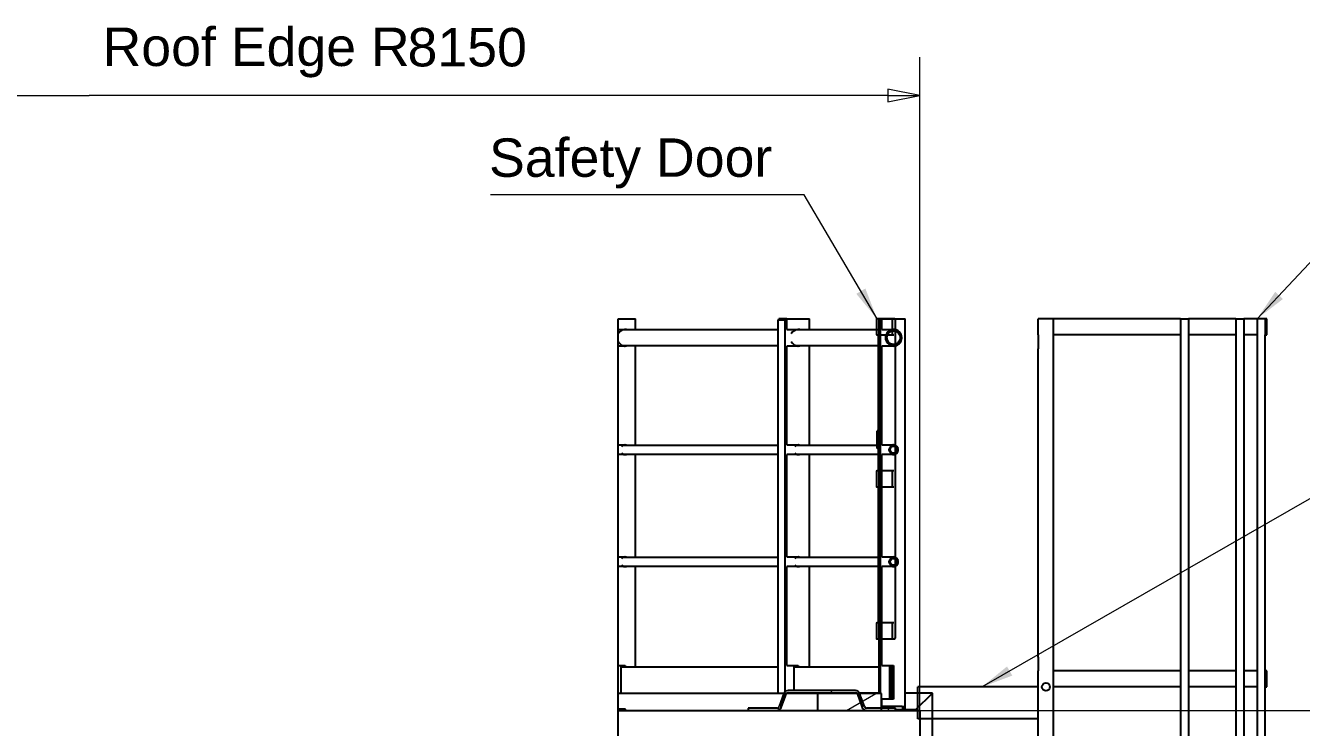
# Model space of a CAD drawing. Header units: millimetres. Extents: x 0 to 59400, y 0 to 42000.
# Drawn here: x 23800 to 33768, y 30141 to 35623 of the extents above; entities that cross this region are included whole.
import ezdxf

# ---------------------------------------------------------------- set-up
doc = ezdxf.new("R2010")
doc.units = ezdxf.units.MM
doc.header["$LTSCALE"] = 100
for name, color, linetype, lineweight in [('Dimension', 7, 'Continuous', 18), ('Hatch', 7, 'Continuous', 18), ('Symbol', 7, 'Continuous', 18), ('Visible', 7, 'Continuous', 25)]:
    doc.layers.add(name, color=color, linetype=linetype, lineweight=lineweight)
doc.styles.add('Title', font='arial.ttf')
doc.dimstyles.new('Default - Method 2a$7', dxfattribs={"dimscale": 100, "dimtxt": 3, "dimasz": 2.5, "dimexe": 3, "dimexo": 0.5, "dimgap": 0.7, "dimtad": 0, "dimtoh": 1, "dimdec": 1, "dimrnd": 1e-08, "dimtxsty": 'Title', "dimcen": 0.09, "dimdle": 10, "dimclrd": 256, "dimclre": 256, "dimclrt": 7, "dimazin": 2, "dimtfac": 0.833333, "dimtdec": 1, "dimtmove": 0, "dimatfit": 3, "dimfxl": 1, "dimtolj": 1, "dimlwd": -1, "dimlwe": -1, "dimarcsym": 0})
doc.dimstyles.new('Default - Method 2b', dxfattribs={"dimscale": 100, "dimtxt": 3, "dimasz": 2.5, "dimexe": 3, "dimexo": 0.5, "dimgap": 0.7, "dimtad": 0, "dimtoh": 1, "dimdec": 1, "dimrnd": 1e-08, "dimtxsty": 'Title', "dimcen": 0.09, "dimdle": 10, "dimclrd": 256, "dimclre": 256, "dimclrt": 7, "dimadec": 0, "dimazin": 2, "dimtfac": 0.833333, "dimtdec": 1, "dimtmove": 0, "dimatfit": 3, "dimfxl": 1, "dimtolj": 1, "dimlwd": -1, "dimlwe": -1, "dimarcsym": 0})

# ---------------------------------------------------------------- blocks, each defined once
blk = doc.blocks.new('*D35')
at = {"layer": 'Defpoints', "color": 0, "transparency": 16777216}
for p in [(29445.4, 30275.2), (39428.7, 30275.2), (33961.3, 14125.2)]:
    blk.add_point(p, dxfattribs=at)
at = {"layer": 'Dimension', "transparency": 16777216}
for p, q in [((29495.4, 30275.2), (39728.7, 30275.2)), ((39428.7, 30025.2), (39428.7, 22718.5)), ((39428.7, 14375.2), (39428.7, 21682)), ((34011.3, 14125.2), (39728.7, 14125.2))]:
    blk.add_line(p, q, dxfattribs=at)
for points in [[(39387.1, 30025.2), (39470.4, 30025.2), (39428.7, 30275.2)], [(39387.1, 14375.2), (39470.4, 14375.2), (39428.7, 14125.2)]]:
    blk.add_solid(points, dxfattribs=at)
at = {"layer": 'Dimension', "color": 7, "transparency": 16777216, "insert": (39581.9, 21752), "char_height": 300, "attachment_point": 7, "rotation": 90, "style": 'Title'}
blk.add_mtext('\\A1;6460', dxfattribs=at)

msp = doc.modelspace()

# ---------------------------------------------------------------- hatches: boundary and pattern name
at = {"layer": 'Hatch'}
h = msp.add_hatch(dxfattribs=at)
h.set_pattern_fill('ANSI31', color=256, scale=2540, angle=75.000175, style=0)
h.set_pattern_definition([(120.0002, (0, 0), (-274.9626, -158.7508), [])])
edge = h.paths.add_edge_path()
edge.add_ellipse((29670.92, 30310.24), major_axis=(-5.99, -16.44), ratio=1, start_angle=20, end_angle=90)
edge.add_line((29687.37, 30304.26), (29724.84, 30407.21))
edge.add_ellipse((29757.73, 30395.24), major_axis=(-35, 0), ratio=1, start_angle=270, end_angle=340, ccw=False)
edge.add_line((29757.73, 30430.24), (30283.22, 30430.24))
edge.add_ellipse((30283.22, 30395.24), major_axis=(-12.5, 32.69), ratio=1, start_angle=270, end_angle=339.075168, ccw=False)
edge.add_ellipse((30283.22, 30395.24), major_axis=(-11.97, 32.89), ratio=1, start_angle=270, end_angle=270.924832, ccw=False)
edge.add_line((30316.11, 30407.21), (30353.58, 30304.26))
edge.add_ellipse((30370.03, 30310.24), major_axis=(-17.5, 0), ratio=1, start_angle=20, end_angle=90)
edge.add_line((30370.03, 30292.74), (30486.3, 30292.74))
edge.add_line((30486.3, 30292.74), (30595.52, 30292.74))
edge.add_line((30595.52, 30292.74), (30595.52, 30275.24))
edge.add_line((30595.52, 30275.24), (30370.03, 30275.24))
edge.add_ellipse((30370.03, 30310.24), major_axis=(-32.89, -11.97), ratio=1, start_angle=0, end_angle=70, ccw=False)
edge.add_line((30337.14, 30298.27), (30299.66, 30401.23))
edge.add_ellipse((30283.22, 30395.24), major_axis=(12.25, 12.5), ratio=1, start_angle=334.415309, end_angle=360)
edge.add_ellipse((30283.22, 30395.24), major_axis=(17.5, 0), ratio=1, start_angle=45.584691, end_angle=90)
edge.add_line((30283.22, 30412.74), (29757.73, 30412.74))
edge.add_ellipse((29757.73, 30395.24), major_axis=(5.99, 16.44), ratio=1, start_angle=20, end_angle=90)
edge.add_line((29741.28, 30401.23), (29703.81, 30298.27))
edge.add_ellipse((29670.92, 30310.24), major_axis=(35, 0), ratio=1, start_angle=270, end_angle=340, ccw=False)
edge.add_line((29670.92, 30275.24), (29445.43, 30275.24))
edge.add_line((29445.43, 30275.24), (29445.43, 30292.74))
edge.add_line((29445.43, 30292.74), (29670.92, 30292.74))
h = msp.add_hatch(dxfattribs=at)
h.set_pattern_fill('ANSI31', color=256, scale=2540, angle=-14.999978, style=0)
h.set_pattern_definition([(30, (0, 0), (-158.75, 274.963), [])])
h.paths.add_polyline_path([(30486.3, 30407.74), (30315.91, 30407.74), (30295.47, 30407.74), (29986.3, 30407.74), (29986.3, 30275.24), (30486.3, 30275.24), (30486.3, 30292.74)])

# ---------------------------------------------------------------- linework, layer by layer
at = {"layer": 'Dimension'}
for p, q in [((30786.3, 29785.83), (30786.3, 35376.32)), ((30786.3, 35076.32), (30536.3, 35126.32)), ((30536.3, 35126.32), (30536.3, 35026.32)), ((21780.26, 35076.32), (24297.61, 35076.32)), ((30536.3, 35076.32), (24297.61, 35076.32)), ((30536.3, 35076.32), (30786.3, 35076.32)), ((30536.3, 35026.32), (30786.3, 35076.32))]:
    msp.add_line(p, q, dxfattribs=at)
at = {"layer": 'Dimension', "flags": 128}
msp.add_lwpolyline([(30536.29, 35026.32), (30786.29, 35076.32), (30536.29, 35126.32), (30536.29, 35026.32)], dxfattribs=at)
at = {"layer": 'Dimension'}
msp.add_solid([(30536.29, 35026.32), (30786.29, 35076.32), (30536.29, 35126.32), (30536.29, 35026.32)], dxfattribs=at)
at = {"layer": 'Visible'}
for p, q in [((28428.74, 33250.24), (28428.74, 33332.74)), ((28428.74, 33332.74), (28565.49, 33332.74)), ((28565.49, 33245.62), (28565.49, 33332.74)), ((29677.36, 33325.24), (29677.36, 30407.74)), ((29683.61, 33325.24), (29677.36, 33325.24)), ((29683.61, 33325.24), (29726.65, 33325.24)), ((29748.38, 33332.74), (29685.9, 33332.74)), ((29685.9, 33332.74), (29685.9, 33325.24)), ((29726.65, 33325.24), (29732.9, 33325.24)), ((29744.91, 33325.24), (29732.9, 33325.24)), ((29732.9, 33325.24), (29732.9, 30419.91)), ((29746.3, 33325.24), (29744.91, 33325.24)), ((29746.3, 33250.24), (29746.3, 33325.24)), ((29748.38, 33332.74), (29923.7, 33332.74)), ((29748.38, 33250.24), (29748.38, 33332.74)), ((29923.7, 33245.62), (29923.7, 33332.74)), ((30447.13, 33327.74), (30447.13, 33212.74)), ((30567.17, 33332.74), (30452.13, 33332.74)), ((30466.12, 33325.24), (30466.12, 30407.74)), ((30467.22, 33325.24), (30466.12, 33325.24)), ((30467.22, 33325.24), (30474.8, 33325.24)), ((30474.8, 33325.24), (30475.9, 33325.24)), ((30488.39, 33325.24), (30475.9, 33325.24)), ((30475.9, 33325.24), (30475.9, 30407.74)), ((30489, 33332.74), (30477.99, 33332.74)), ((30477.99, 33332.74), (30477.99, 33325.24)), ((30488.63, 33325.24), (30488.39, 33325.24)), ((30488.63, 33250.24), (30488.63, 33325.24)), ((30489, 33332.74), (30671.28, 33332.74)), ((30489, 33250.24), (30489, 33332.74)), ((30587.91, 33332.74), (30567.17, 33332.74)), ((30572.17, 33212.74), (30572.17, 33327.74)), ((30592.78, 33327.87), (30592.78, 30837.62)), ((30671.28, 30305.24), (30671.28, 33332.74)), ((31831.3, 33332.74), (31711.3, 33332.74)), ((31711.3, 33207.74), (31711.3, 33332.74)), ((31831.3, 33207.74), (31831.3, 33332.74)), ((32823.73, 33332.74), (31831.3, 33332.74)), ((32823.73, 33332.74), (32886.23, 33332.74)), ((32823.73, 33332.74), (32823.73, 19982.74)), ((32886.23, 33332.74), (32886.23, 19982.74)), ((32929.05, 33332.74), (32886.23, 33332.74)), ((33254.7, 33332.74), (32929.05, 33332.74)), ((33254.7, 33332.74), (33317.2, 33332.74)), ((33254.7, 33332.74), (33254.7, 19982.74)), ((33317.2, 33332.74), (33317.2, 19982.74)), ((33421.3, 33332.74), (33317.2, 33332.74)), ((33483.8, 33332.74), (33421.3, 33332.74)), ((33421.3, 33332.74), (33421.3, 19982.74)), ((33483.8, 33332.74), (33483.8, 33207.74)), ((33496.3, 33332.74), (33483.8, 33332.74)), ((33496.3, 33207.74), (33496.3, 33332.74)), ((28428.74, 33250.24), (28484.02, 33250.24)), ((28428.74, 33209.31), (28428.74, 33250.24)), ((28428.74, 33161.18), (28428.74, 33209.31)), ((28453.84, 33241.54), (28467.31, 33250.24)), ((29677.36, 33245.62), (28460.16, 33245.62)), ((28460.79, 33245.62), (28460.79, 33246.03)), ((29746.3, 33250.24), (29748.38, 33250.24)), ((29748.38, 33250.24), (29836.04, 33250.24)), ((29806.15, 33241.54), (29820.64, 33250.24)), ((30466.12, 33245.62), (29812.94, 33245.62)), ((29856.1, 33245.62), (29856.1, 33246.02)), ((30452.13, 33207.74), (30567.17, 33207.74)), ((30464.25, 32150.24), (30464.25, 33202.74)), ((30488.63, 33250.24), (30489, 33250.24)), ((30489, 33250.24), (30580.14, 33250.24)), ((30552.06, 33241.54), (30567.13, 33250.24)), ((30580.9, 33245.62), (30559.13, 33245.62)), ((30567.17, 33207.74), (30583.96, 33207.74)), ((31711.3, 33207.74), (31711.3, 33099.21)), ((31831.3, 33099.21), (31831.3, 33207.74)), ((32823.73, 33207.74), (31831.3, 33207.74)), ((32929.05, 33207.74), (32886.23, 33207.74)), ((33254.7, 33207.74), (32929.05, 33207.74)), ((33421.3, 33207.74), (33317.2, 33207.74)), ((33483.8, 19982.74), (33483.8, 33207.74)), ((33483.8, 33207.74), (33496.3, 33207.74)), ((28428.74, 33120.24), (28428.74, 33161.18)), ((28428.74, 32347.74), (28428.74, 33120.24)), ((28484.02, 33120.24), (28428.74, 33120.24)), ((28461.36, 33124.87), (29677.36, 33124.87)), ((28565.49, 32343.87), (28565.49, 33124.87)), ((29748.38, 33120.24), (29746.3, 33120.24)), ((29746.3, 32347.74), (29746.3, 33120.24)), ((29748.38, 32347.74), (29748.38, 33120.24)), ((29836.04, 33120.24), (29748.38, 33120.24)), ((29814.24, 33124.87), (30466.12, 33124.87)), ((29847.56, 33121.8), (29847.56, 33124.87)), ((29856.1, 33124.47), (29856.1, 33124.87)), ((29923.7, 32343.87), (29923.7, 33124.87)), ((30489, 33120.24), (30488.63, 33120.24)), ((30488.63, 32347.74), (30488.63, 33120.24)), ((30489, 32347.74), (30489, 33120.24)), ((30580.14, 33120.24), (30489, 33120.24)), ((30560.47, 33124.87), (30580.9, 33124.87)), ((30607.2, 33128.95), (30626.48, 33140.1)), ((30626.01, 33139.61), (30607.57, 33128.95)), ((31711.3, 30691.27), (31711.3, 33099.21)), ((31831.3, 30691.27), (31831.3, 33099.21)), ((30464.25, 32457.74), (30453.84, 32457.74)), ((30453.84, 32320.24), (30453.84, 32457.74)), ((28428.74, 32347.74), (28484.02, 32347.74)), ((28428.74, 32272.74), (28428.74, 32347.74)), ((28466.12, 32342.72), (28473.89, 32347.74)), ((29677.36, 32343.87), (28467.89, 32343.87)), ((29746.3, 32347.74), (29748.38, 32347.74)), ((29748.38, 32347.74), (29836.04, 32347.74)), ((29819.36, 32342.72), (29827.72, 32347.74)), ((30466.12, 32343.87), (29821.27, 32343.87)), ((30464.25, 32320.24), (30453.84, 32320.24)), ((30488.63, 32347.74), (30489, 32347.74)), ((30489, 32347.74), (30580.14, 32347.74)), ((30565.8, 32342.72), (30574.49, 32347.74)), ((30580.9, 32343.87), (30567.78, 32343.87)), ((28428.74, 31472.74), (28428.74, 32272.74)), ((28484.02, 32272.74), (28428.74, 32272.74)), ((28468.04, 32276.62), (29677.36, 32276.62)), ((28565.49, 31468.87), (28565.49, 32276.62)), ((29748.38, 32272.74), (29746.3, 32272.74)), ((29746.3, 31472.74), (29746.3, 32272.74)), ((29748.38, 31472.74), (29748.38, 32272.74)), ((29836.04, 32272.74), (29748.38, 32272.74)), ((29821.42, 32276.62), (30466.12, 32276.62)), ((29847.56, 32275.52), (29847.56, 32276.62)), ((29923.7, 31468.87), (29923.7, 32276.62)), ((30489, 32272.74), (30488.63, 32272.74)), ((30488.63, 31472.74), (30488.63, 32272.74)), ((30489, 31472.74), (30489, 32272.74)), ((30580.14, 32272.74), (30489, 32272.74)), ((30567.94, 32276.62), (30580.9, 32276.62)), ((30594.91, 32278.64), (30609.63, 32287.6)), ((30595.27, 32278.64), (30594.91, 32278.64)), ((30609.31, 32287.18), (30595.27, 32278.64)), ((30447.13, 32140.24), (30447.13, 32025.24)), ((30567.17, 32145.24), (30452.13, 32145.24)), ((30583.96, 32145.24), (30567.17, 32145.24)), ((30572.17, 32025.24), (30572.17, 32140.24)), ((30452.13, 32020.24), (30567.17, 32020.24)), ((30464.25, 30962.74), (30464.25, 32015.24)), ((30567.17, 32020.24), (30583.96, 32020.24)), ((28428.74, 31472.74), (28484.02, 31472.74)), ((28428.74, 31397.74), (28428.74, 31472.74)), ((28428.74, 30625.24), (28428.74, 31397.74)), ((28484.02, 31397.74), (28428.74, 31397.74)), ((28466.12, 31467.72), (28473.89, 31472.74)), ((29677.36, 31468.87), (28467.89, 31468.87)), ((28468.04, 31401.62), (29677.36, 31401.62)), ((28565.49, 30612.74), (28565.49, 31401.62)), ((29746.3, 31472.74), (29748.38, 31472.74)), ((29748.38, 31397.74), (29746.3, 31397.74)), ((29746.3, 30625.24), (29746.3, 31397.74)), ((29748.38, 31472.74), (29836.04, 31472.74)), ((29836.04, 31397.74), (29748.38, 31397.74)), ((29748.38, 30625.24), (29748.38, 31397.74)), ((29819.36, 31467.72), (29827.72, 31472.74)), ((30466.12, 31468.87), (29821.27, 31468.87)), ((29821.42, 31401.62), (30466.12, 31401.62)), ((29847.56, 31400.52), (29847.56, 31401.62)), ((29923.7, 30612.74), (29923.7, 31401.62)), ((30488.63, 31472.74), (30489, 31472.74)), ((30489, 31397.74), (30488.63, 31397.74)), ((30488.63, 30625.24), (30488.63, 31397.74)), ((30489, 31472.74), (30580.14, 31472.74)), ((30580.14, 31397.74), (30489, 31397.74)), ((30489, 30625.24), (30489, 31397.74)), ((30565.8, 31467.72), (30574.49, 31472.74)), ((30580.9, 31468.87), (30567.78, 31468.87)), ((30567.94, 31401.62), (30580.9, 31401.62)), ((30593.47, 31402.77), (30608.93, 31411.71)), ((30608.61, 31411.31), (30593.83, 31402.77)), ((30447.13, 30952.74), (30447.13, 30837.74)), ((30567.17, 30957.74), (30452.13, 30957.74)), ((30583.96, 30957.74), (30567.17, 30957.74)), ((30572.17, 30837.74), (30572.17, 30952.74)), ((30452.13, 30832.74), (30567.17, 30832.74)), ((30567.17, 30832.74), (30587.91, 30832.74)), ((28428.74, 30625.24), (28485.14, 30625.24)), ((28428.74, 30407.74), (28428.74, 30625.24)), ((28452.73, 30407.74), (28452.73, 30625.24)), ((29677.36, 30612.74), (28452.73, 30612.74)), ((28460.79, 30612.74), (28460.79, 30625.24)), ((28481.76, 30612.74), (28481.76, 30625.24)), ((28485.14, 30625.24), (28485.14, 30612.74)), ((29746.3, 30625.24), (29748.38, 30625.24)), ((29748.38, 30625.24), (29837.24, 30625.24)), ((29804.95, 30430.24), (29804.95, 30625.24)), ((30466.12, 30612.74), (29804.95, 30612.74)), ((29835.16, 30612.74), (29835.16, 30625.24)), ((29837.24, 30625.24), (29837.24, 30612.74)), ((30488.63, 30625.24), (30489, 30625.24)), ((30489, 30625.24), (30581.39, 30625.24)), ((30550.81, 30362.74), (30550.81, 30625.24)), ((30567.16, 30612.74), (30550.81, 30612.74)), ((30567.16, 30612.74), (30579.65, 30612.74)), ((30567.16, 30362.74), (30567.16, 30612.74)), ((30570.38, 30612.74), (30570.38, 30625.24)), ((30570.75, 30625.24), (30570.75, 30612.74)), ((30579.65, 30612.74), (30579.65, 30362.74)), ((30581.02, 30362.74), (30581.02, 30625.24)), ((30581.39, 30625.24), (30581.39, 30362.74)), ((31711.3, 30691.27), (31711.3, 30582.74)), ((31831.3, 30582.74), (31831.3, 30691.27)), ((31711.3, 14982.74), (31711.3, 30582.74)), ((32568.94, 30582.74), (31831.3, 30582.74)), ((31831.3, 14982.74), (31831.3, 30582.74)), ((32823.73, 30582.74), (32568.94, 30582.74)), ((33254.7, 30582.74), (32886.23, 30582.74)), ((33421.3, 30582.74), (33317.2, 30582.74)), ((33483.88, 30582.74), (33483.8, 30582.74)), ((33483.88, 30582.74), (33483.88, 30457.74)), ((33496.38, 30582.74), (33483.88, 30582.74)), ((33496.38, 30457.74), (33496.38, 30582.74)), ((28428.74, 30285.24), (28428.74, 30407.74)), ((29725.04, 30407.74), (28428.74, 30407.74)), ((29724.84, 30407.21), (29687.37, 30304.26)), ((29703.81, 30298.27), (29741.28, 30401.23)), ((29986.3, 30407.74), (29745.48, 30407.74)), ((30283.22, 30430.24), (29757.73, 30430.24)), ((29757.73, 30412.74), (30283.22, 30412.74)), ((29804.95, 30407.74), (29804.95, 30412.74)), ((30486.3, 30407.74), (29986.3, 30407.74)), ((29986.3, 30407.74), (29986.3, 30275.24)), ((30291.84, 30410.47), (30200.41, 30410.47)), ((30200.41, 30407.74), (30200.41, 30410.47)), ((30299.66, 30401.23), (30337.14, 30298.27)), ((30466.12, 30410.47), (30314.73, 30410.47)), ((30353.58, 30304.26), (30316.11, 30407.21)), ((30486.3, 30275.24), (30486.3, 30407.74)), ((30551.48, 30410.47), (30550.81, 30410.47)), ((30884.77, 30410.47), (30671.28, 30410.47)), ((30752.58, 30277.98), (30884.77, 30410.47)), ((31711.3, 30457.74), (30771.3, 30457.74)), ((30771.3, 30207.74), (30771.3, 30457.74)), ((30884.77, 29537.74), (30884.77, 30410.47)), ((32568.94, 30457.74), (31831.3, 30457.74)), ((32823.73, 30457.74), (32568.94, 30457.74)), ((33254.7, 30457.74), (32886.23, 30457.74)), ((33421.3, 30457.74), (33317.2, 30457.74)), ((33483.88, 30457.74), (33483.8, 30457.74)), ((33483.88, 30457.74), (33496.38, 30457.74)), ((30489, 30362.74), (30488.63, 30362.74)), ((30488.63, 30305.24), (30488.63, 30362.74)), ((30488.63, 30305.24), (30489, 30305.24)), ((30566.09, 30362.74), (30489, 30362.74)), ((30489, 30305.24), (30489, 30362.74)), ((30648.81, 30305.24), (30489, 30305.24)), ((30567.16, 30362.74), (30566.09, 30362.74)), ((30579.65, 30362.74), (30567.16, 30362.74)), ((30581.39, 30362.74), (30579.65, 30362.74)), ((30648.81, 30305.24), (30671.28, 30305.24)), ((30650.69, 30305.24), (30650.69, 30297.74)), ((30653.89, 30282.74), (30653.89, 30305.24)), ((30662.69, 30305.24), (30662.69, 30275.24)), ((30670.18, 30305.24), (30670.18, 30275.24)), ((28428.74, 30275.24), (28428.74, 30285.24)), ((28487.01, 30285.24), (28428.74, 30285.24)), ((28487.01, 30275.24), (28487.01, 30285.24)), ((28487.01, 30275.24), (28487.01, 30285.24)), ((29670.92, 30292.74), (29445.43, 30292.74)), ((29445.43, 30292.74), (29445.43, 30275.24)), ((29445.43, 30275.24), (29670.92, 30275.24)), ((29986.3, 30275.24), (29986.29, 30275.24)), ((29986.3, 30275.24), (30486.3, 30275.24)), ((30595.52, 30292.74), (30370.03, 30292.74)), ((30370.03, 30275.24), (30595.52, 30275.24)), ((30595.52, 30275.24), (30595.52, 30292.74)), ((30595.52, 30282.74), (30656.44, 30282.74)), ((30650.69, 30297.74), (30650.69, 30282.74)), ((30656.44, 30282.74), (30656.44, 30275.24)), ((30752.58, 30277.98), (30670.18, 30277.98)), ((30752.58, 30275.24), (30752.58, 30277.98)), ((31711.3, 30207.74), (30771.3, 30207.74))]:
    msp.add_line(p, q, dxfattribs=at)
at = {"layer": 'Visible', "color": 9, "true_color": 0xc0c0c0}
for p, q in [((28428.74, 30275.24), (29445.43, 30275.24)), ((28428.74, 30075.24), (28428.74, 30275.24)), ((29670.92, 30275.24), (29986.29, 30275.24)), ((30595.52, 30275.24), (30786.3, 30275.24)), ((30786.3, 30275.24), (30786.3, 29525.24))]:
    msp.add_line(p, q, dxfattribs=at)
at = {"layer": 'Visible'}
msp.add_circle((31771.3, 30457.74), 31.25, dxfattribs=at)
for centre, radius, start, end in [((29757.73, 30395.24), 35, 90, 160), ((29757.73, 30395.24), 17.5, 90, 160), ((30283.22, 30395.24), 35, 20, 90), ((30283.22, 30395.24), 17.5, 20, 90), ((29670.92, 30310.24), 17.5, 270, 340), ((30370.03, 30310.24), 17.5, 200, 270), ((29670.92, 30310.24), 35, 270, 340), ((30370.03, 30310.24), 35, 200, 270)]:
    msp.add_arc(centre, radius, start, end, dxfattribs=at)
for centre, major_axis, ratio, start_param, end_param in [((30452.13, 33327.74), (-5, 0), 0.9996754, 4.712389, 6.2831853), ((30567.17, 33327.74), (5, 0), 0.9996754, 0, 1.5707963), ((30587.78, 33327.74), (3.58, 3.58), 0.9748389, 5.485047, 7.0558433), ((28482.86, 33185.24), (0, 65), 0.8927321, 0.5235988, 1.0979012), ((28480.65, 33185.24), (0, 65), 0.8927321, 5.903675, 6.2831853), ((28484.02, 33185.24), (0, 65), 0.8927321, 5.903675, 6.2831853), ((29837.37, 33185.24), (0, 65), 0.9606684, 0.5235988, 1.0979012), ((29833.96, 33185.24), (0, 65), 0.9606684, 5.903675, 6.2831853), ((29836.04, 33185.24), (0, 65), 0.9606684, 5.903675, 6.2831853), ((30452.13, 33212.74), (-5, 0), 0.9996754, 0, 1.5707963), ((30584.52, 33185.24), (0, 65), 0.9988029, 0.5235988, 1.0979012), ((30567.17, 33212.74), (5, 0), 0.9996754, 4.712389, 6.2831853), ((30569.13, 33185.24), (0, 65), 0.9988029, 5.7947664, 6.2831853), ((30569.5, 33185.24), (0, 65), 0.9988029, 5.7841479, 6.2831853), ((30579.77, 33185.24), (0, -65), 0.9988029, 0, 3.1415927), ((30580.14, 33185.24), (0, 65), 0.9988029, 3.1415927, 6.2831853), ((28482.86, 33185.24), (0, -65), 0.8927321, 5.1852841, 6.2641353), ((28480.65, 33185.24), (0, -65), 0.8927321, 0, 0.3795103), ((28479.48, 33185.24), (0, -65), 0.8927321, 0.0291231, 0.3795103), ((28484.02, 33185.24), (0, -65), 0.8927321, 0, 0.3795103), ((29837.37, 33185.24), (0, -65), 0.9606684, 5.1852841, 6.2558383), ((29833.96, 33185.24), (0, -65), 0.9606684, 0, 0.3795103), ((29836.04, 33185.24), (0, -65), 0.9606684, 0, 0.3795103), ((30584.52, 33185.24), (0, -65), 0.9988029, 5.1852841, 6.2465993), ((30569.13, 33185.24), (0, -65), 0.9988029, 0.1187961, 0.4884189), ((30569.5, 33185.24), (0, -65), 0.9988029, 0.1159511, 0.4990374), ((30574.74, 33185.24), (0, -65), 0.9988029, 0.0754177, 0.5235988), ((30575.11, 33185.24), (0, -65), 0.9988029, 0.0725844, 0.5235988), ((28482.86, 32310.24), (0, 37.5), 0.8927321, 0.5235988, 0.879161), ((28480.65, 32310.24), (0, 37.5), 0.8927321, 5.8245707, 6.2831853), ((28484.02, 32310.24), (0, 37.5), 0.8927321, 5.8245707, 6.2831853), ((29837.37, 32310.24), (0, 37.5), 0.9606684, 0.5235988, 0.879161), ((29833.96, 32310.24), (0, 37.5), 0.9606684, 5.8245707, 6.2831853), ((29836.04, 32310.24), (0, 37.5), 0.9606684, 5.8245707, 6.2831853), ((30584.52, 32310.24), (0, 37.5), 0.9988029, 0.5235988, 0.879161), ((30569.13, 32310.24), (0, 37.5), 0.9988029, 5.7949659, 6.154288), ((30569.5, 32310.24), (0, 37.5), 0.9988029, 5.7891316, 6.1623972), ((30579.77, 32310.24), (0, -37.5), 0.9988029, 0, 3.1415927), ((30580.14, 32310.24), (0, 37.5), 0.9988029, 3.1415927, 6.2831853), ((28482.86, 32310.24), (0, -37.5), 0.8927321, 5.4040243, 6.2501612), ((28480.65, 32310.24), (0, -37.5), 0.8927321, 0, 0.4586146), ((28479.48, 32310.24), (0, -37.5), 0.8927321, 0.0504944, 0.4586146), ((28484.02, 32310.24), (0, -37.5), 0.8927321, 0, 0.4586146), ((29837.37, 32310.24), (0, -37.5), 0.9606684, 5.4040243, 6.2357721), ((29833.96, 32310.24), (0, -37.5), 0.9606684, 0, 0.4586146), ((29836.04, 32310.24), (0, -37.5), 0.9606684, 0, 0.4586146), ((30584.52, 32310.24), (0, -37.5), 0.9988029, 5.4040243, 6.2197411), ((30569.13, 32310.24), (0, -37.5), 0.9988029, 0.2069023, 0.4882194), ((30569.5, 32310.24), (0, -37.5), 0.9988029, 0.2019007, 0.4940537), ((30574.74, 32310.24), (0, -37.5), 0.9988029, 0.1309742, 0.5685795), ((30575.11, 32310.24), (0, -37.5), 0.9988029, 0.126036, 0.5685795), ((30452.13, 32140.24), (-5, 0), 0.9996754, 4.712389, 6.2831853), ((30567.17, 32140.24), (5, 0), 0.9996754, 0, 1.5707963), ((30452.13, 32025.24), (-5, 0), 0.9996754, 0, 1.5707963), ((30567.17, 32025.24), (5, 0), 0.9996754, 4.712389, 6.2831853), ((28482.86, 31435.24), (0, 37.5), 0.8927321, 0.5235988, 0.879161), ((28482.86, 31435.24), (0, -37.5), 0.8927321, 5.4040243, 6.2501612), ((28480.65, 31435.24), (0, 37.5), 0.8927321, 5.8245707, 6.2831853), ((28480.65, 31435.24), (0, -37.5), 0.8927321, 0, 0.4586146), ((28479.48, 31435.24), (0, -37.5), 0.8927321, 0.0504944, 0.4586146), ((28484.02, 31435.24), (0, 37.5), 0.8927321, 5.8245707, 6.2831853), ((28484.02, 31435.24), (0, -37.5), 0.8927321, 0, 0.4586146), ((29837.37, 31435.24), (0, 37.5), 0.9606684, 0.5235988, 0.879161), ((29837.37, 31435.24), (0, -37.5), 0.9606684, 5.4040243, 6.2357721), ((29833.96, 31435.24), (0, 37.5), 0.9606684, 5.8245707, 6.2831853), ((29833.96, 31435.24), (0, -37.5), 0.9606684, 0, 0.4586146), ((29836.04, 31435.24), (0, 37.5), 0.9606684, 5.8245707, 6.2831853), ((29836.04, 31435.24), (0, -37.5), 0.9606684, 0, 0.4586146), ((30584.52, 31435.24), (0, 37.5), 0.9988029, 0.5235988, 0.879161), ((30584.52, 31435.24), (0, -37.5), 0.9988029, 5.4040243, 6.2197411), ((30569.13, 31435.24), (0, 37.5), 0.9988029, 5.7949659, 6.154288), ((30569.5, 31435.24), (0, 37.5), 0.9988029, 5.7891316, 6.1623972), ((30569.13, 31435.24), (0, -37.5), 0.9988029, 0.2069023, 0.4882194), ((30569.5, 31435.24), (0, -37.5), 0.9988029, 0.2019007, 0.4940537), ((30574.74, 31435.24), (0, -37.5), 0.9988029, 0.1309742, 0.5235988), ((30579.77, 31435.24), (0, -37.5), 0.9988029, 0, 3.1415927), ((30575.11, 31435.24), (0, -37.5), 0.9988029, 0.126036, 0.5235988), ((30580.14, 31435.24), (0, 37.5), 0.9988029, 3.1415927, 6.2831853), ((30452.13, 30952.74), (-5, 0), 0.9996754, 4.712389, 6.2831853), ((30567.17, 30952.74), (5, 0), 0.9996754, 0, 1.5707963), ((30452.13, 30837.74), (-5, 0), 0.9996754, 0, 1.5707963), ((30567.17, 30837.74), (5, 0), 0.9996754, 4.712389, 6.2831853), ((30587.78, 30837.74), (3.58, -3.58), 0.9748389, 5.5105273, 7.0813236), ((30205.7, 9903.22), (0, 20507.5), 0.0527019, 0.0048958, 0.0170315), ((10411.3, 9903.22), (-20367.92, -20367.92), 0.0263693, 3.1727724, 3.1850426)]:
    msp.add_ellipse(centre, major_axis=major_axis, ratio=ratio, start_param=start_param, end_param=end_param, dxfattribs=at)
for centre, major_axis in [((30580.9, 33185.24), (0, 60.38)), ((30580.9, 33185.24), (0, 52.25)), ((30580.9, 32310.24), (0, 33.62)), ((30580.9, 32310.24), (0, 27)), ((30580.9, 31435.24), (0, 33.62)), ((30580.9, 31435.24), (0, 27))]:
    msp.add_ellipse(centre, major_axis=major_axis, ratio=0.9991129, dxfattribs=at)
for points, knots in [([(30464.25, 33202.74), (30464.25, 33203.78), (30464.25, 33204.81), (30464.24, 33206.47), (30464.23, 33207.13), (30464.22, 33207.74)], [4.71238898, 4.71238898, 4.71238898, 4.71238898, 5.02654825, 5.02654825, 5.24467235, 5.24467235, 5.24467235, 5.24467235]), ([(30464.22, 32145.24), (30464.22, 32145.46), (30464.23, 32145.68), (30464.23, 32146.14), (30464.23, 32146.37), (30464.24, 32146.85), (30464.24, 32147.09), (30464.25, 32147.59), (30464.25, 32147.84), (30464.25, 32148.34), (30464.25, 32148.59), (30464.25, 32149.31), (30464.25, 32149.78), (30464.25, 32150.24)], [4.18010561, 4.18010561, 4.18010561, 4.18010561, 4.2567862, 4.2567862, 4.33465923, 4.33465923, 4.41349898, 4.41349898, 4.49231024, 4.49231024, 4.57010588, 4.57010588, 4.71238898, 4.71238898, 4.71238898, 4.71238898]), ([(30464.25, 32015.24), (30464.25, 32016.28), (30464.25, 32017.31), (30464.24, 32018.97), (30464.23, 32019.63), (30464.22, 32020.24)], [4.71238898, 4.71238898, 4.71238898, 4.71238898, 5.02654825, 5.02654825, 5.24467235, 5.24467235, 5.24467235, 5.24467235]), ([(30464.22, 30957.74), (30464.22, 30957.96), (30464.23, 30958.18), (30464.23, 30958.64), (30464.23, 30958.87), (30464.24, 30959.35), (30464.24, 30959.59), (30464.25, 30960.09), (30464.25, 30960.34), (30464.25, 30960.84), (30464.25, 30961.09), (30464.25, 30961.81), (30464.25, 30962.28), (30464.25, 30962.74)], [4.18010561, 4.18010561, 4.18010561, 4.18010561, 4.2567862, 4.2567862, 4.33465923, 4.33465923, 4.41349898, 4.41349898, 4.49231024, 4.49231024, 4.57010588, 4.57010588, 4.71238898, 4.71238898, 4.71238898, 4.71238898])]:
    msp.add_open_spline(points, degree=3, knots=knots, dxfattribs=at)

# ---------------------------------------------------------------- texts
at = {"layer": 'Dimension', "color": 7, "char_height": 300, "attachment_point": 7, "style": 'Title'}
for s, insert in [('Roof Edge R', (24402.17, 35216.32)), ('8150', (26784.69, 35299.32))]:
    msp.add_mtext(s, dxfattribs=dict(at, insert=insert))
at = {"layer": 'Symbol', "color": 7, "insert": (29633.77, 34350.87), "char_height": 300, "width": 2212.7287, "attachment_point": 9, "style": 'Title'}
msp.add_mtext('\\fArial|b0|i0;Safety Door', dxfattribs=at)

# ---------------------------------------------------------------- dimensions: what is measured, and where the dimension line sits
at = {"layer": 'Dimension'}
dim = msp.add_linear_dim(base=(39428.74, 30275.24), p1=(33961.3, 14125.24), p2=(29445.43, 30275.24), angle=90, dimstyle='Default - Method 2b', override={"dimgap": 0.7, "dimtoh": 0, "dimdec": 1, "dimlfac": 0.4, "dimtol": 0, "dimlim": 0, "dimtp": 0, "dimtm": 0, "dimtdec": 1, "dimtofl": 0, "dimatfit": 1}, dxfattribs=at)
dim.commit()
dim.dimension.update_dxf_attribs({"geometry": '*D35', "text_midpoint": (39428.74, 22200.24), "dimtype": 160})

# ---------------------------------------------------------------- leaders
at = {"layer": 'Symbol', "annotation_type": 0, "has_hookline": 1}
for points, hookline_direction, text_width in [([(30452.13, 33332.74), (29883.77, 34300.87), (29633.77, 34300.87)], 1, 2199.86), ([(33421.3, 33332.74), (34341.25, 34312.43), (34591.25, 34312.43)], 0, 1280.01), ([(31271.3, 30457.74), (34467.42, 32293.31), (34717.42, 32293.31)], 0, 4049.39)]:
    msp.add_leader(points, dimstyle='Default - Method 2a$7', override={"dimgap": 0, "dimtad": 1}, dxfattribs=dict(at, hookline_direction=hookline_direction, text_width=text_width))

doc.saveas('drawing.dxf')
